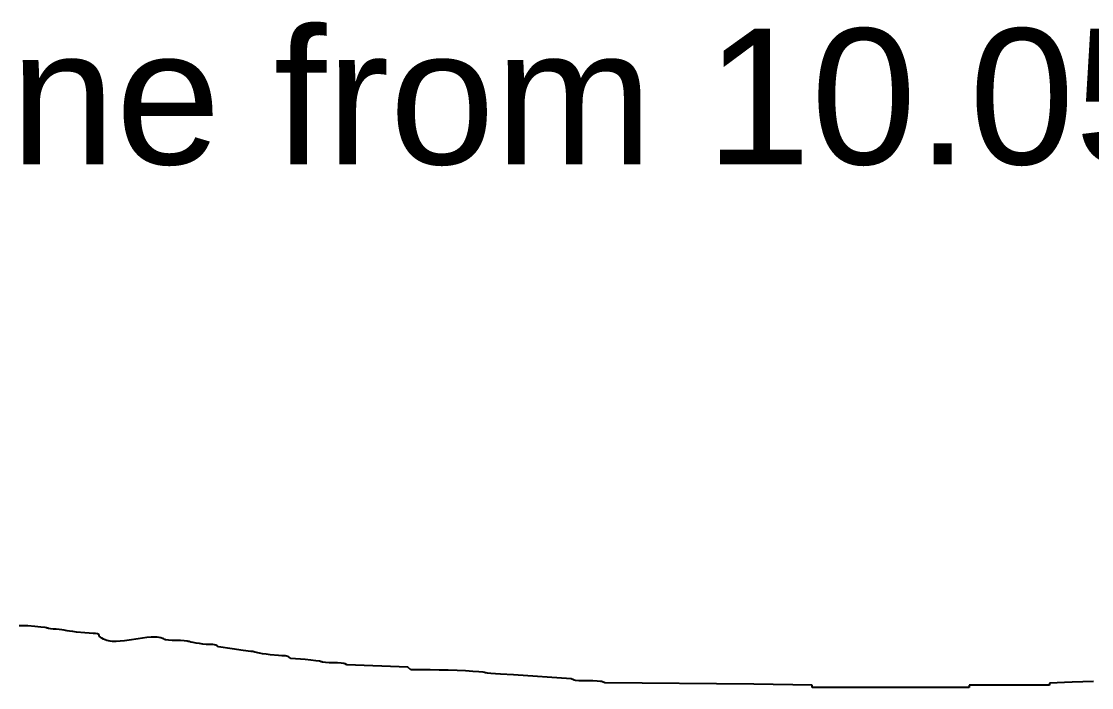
# Model space of a CAD drawing. Extents: x -20.7 to -3.4, y 4.4 to 16.8.
# Drawn here: x -16.37 to -12.048, y 14.146 to 16.837 of the extents above; entities that cross this region are included whole.
import ezdxf

# ---------------------------------------------------------------- set-up
doc = ezdxf.new("R2010")
doc.units = 0
doc.header["$MEASUREMENT"] = 0
doc.layers.get('0').update_dxf_attribs({"linetype": 'CONTINUOUS'})
doc.layers.add('LAYER_1', color=18, linetype='CONTINUOUS')
doc.styles.get("Standard").update_dxf_attribs({"font": 'arial.ttf'})

msp = doc.modelspace()

# ---------------------------------------------------------------- linework, layer by layer
at = {"layer": 'LAYER_1', "color": 7}
for p, q in [((-16.3605, 14.395), (-16.3792, 14.395)), ((-16.3433, 14.3946), (-16.3605, 14.395)), ((-16.3151, 14.3924), (-16.3433, 14.3946)), ((-16.2911, 14.3901), (-16.3151, 14.3924)), ((-16.2738, 14.3878), (-16.2911, 14.3901)), ((-16.2684, 14.3868), (-16.2738, 14.3878)), ((-16.2656, 14.3859), (-16.2684, 14.3868)), ((-16.2637, 14.3851), (-16.2656, 14.3859)), ((-16.2608, 14.3843), (-16.2637, 14.3851)), ((-16.2525, 14.3829), (-16.2608, 14.3843)), ((-16.2419, 14.3818), (-16.2525, 14.3829)), ((-16.2301, 14.3812), (-16.2419, 14.3818)), ((-16.218, 14.3807), (-16.2301, 14.3812)), ((-16.2066, 14.3796), (-16.218, 14.3807)), ((-16.1973, 14.3783), (-16.2066, 14.3796)), ((-16.1912, 14.3768), (-16.1973, 14.3783)), ((-16.1852, 14.3751), (-16.1912, 14.3768)), ((-16.1753, 14.3734), (-16.1852, 14.3751)), ((-16.1624, 14.3716), (-16.1753, 14.3734)), ((-16.1472, 14.3697), (-16.1624, 14.3716)), ((-16.1131, 14.3666), (-16.1472, 14.3697)), ((-16.0959, 14.3653), (-16.1131, 14.3666)), ((-16.0796, 14.3645), (-16.0959, 14.3653)), ((-16.0702, 14.3638), (-16.0796, 14.3645)), ((-16.0625, 14.3624), (-16.0702, 14.3638)), ((-16.0573, 14.3607), (-16.0625, 14.3624)), ((-16.0559, 14.3597), (-16.0573, 14.3607)), ((-16.0554, 14.3588), (-16.0559, 14.3597)), ((-16.0558, 14.3562), (-16.0554, 14.3588)), ((-16.0558, 14.355), (-16.0558, 14.3562)), ((-16.0554, 14.354), (-16.0558, 14.355)), ((-16.0502, 14.3492), (-16.0554, 14.354)), ((-16.0445, 14.345), (-16.0502, 14.3492)), ((-15.8633, 14.3477), (-15.8809, 14.3456)), ((-15.8461, 14.349), (-15.8633, 14.3477)), ((-15.8378, 14.3493), (-15.8461, 14.349)), ((-15.8297, 14.3492), (-15.8378, 14.3493)), ((-15.8218, 14.3487), (-15.8297, 14.3492)), ((-15.8142, 14.3478), (-15.8218, 14.3487)), ((-15.8069, 14.3464), (-15.8142, 14.3478)), ((-16.0385, 14.3415), (-16.0445, 14.345)), ((-16.0321, 14.3387), (-16.0385, 14.3415)), ((-16.0254, 14.3363), (-16.0321, 14.3387)), ((-16.0183, 14.3345), (-16.0254, 14.3363)), ((-16.011, 14.3332), (-16.0183, 14.3345)), ((-16.0033, 14.3324), (-16.011, 14.3332)), ((-15.9954, 14.3319), (-16.0033, 14.3324)), ((-15.9873, 14.3318), (-15.9954, 14.3319)), ((-15.9705, 14.3326), (-15.9873, 14.3318)), ((-15.953, 14.3345), (-15.9705, 14.3326)), ((-15.9352, 14.337), (-15.953, 14.3345)), ((-15.8989, 14.3428), (-15.9352, 14.337)), ((-15.8809, 14.3456), (-15.8989, 14.3428)), ((-15.7998, 14.3446), (-15.8069, 14.3464)), ((-15.7982, 14.3439), (-15.7998, 14.3446)), ((-15.7965, 14.3428), (-15.7982, 14.3439)), ((-15.7934, 14.3406), (-15.7965, 14.3428)), ((-15.7912, 14.3398), (-15.7934, 14.3406)), ((-15.7875, 14.339), (-15.7912, 14.3398)), ((-15.7765, 14.3376), (-15.7875, 14.339)), ((-15.7617, 14.3365), (-15.7765, 14.3376)), ((-15.7449, 14.336), (-15.7617, 14.3365)), ((-15.7278, 14.3354), (-15.7449, 14.336)), ((-15.7123, 14.3344), (-15.7278, 14.3354)), ((-15.7002, 14.3331), (-15.7123, 14.3344)), ((-15.6959, 14.3323), (-15.7002, 14.3331)), ((-15.6931, 14.3316), (-15.6959, 14.3323)), ((-15.6862, 14.3295), (-15.6931, 14.3316)), ((-15.6761, 14.3274), (-15.6862, 14.3295)), ((-15.6639, 14.3253), (-15.6761, 14.3274)), ((-15.6503, 14.3233), (-15.6639, 14.3253)), ((-15.6366, 14.3216), (-15.6503, 14.3233)), ((-15.6235, 14.3203), (-15.6366, 14.3216)), ((-15.6122, 14.3196), (-15.6235, 14.3203)), ((-15.6035, 14.3195), (-15.6122, 14.3196)), ((-15.597, 14.3194), (-15.6035, 14.3195)), ((-15.5906, 14.3186), (-15.597, 14.3194)), ((-15.5849, 14.3172), (-15.5906, 14.3186)), ((-15.5809, 14.3154), (-15.5849, 14.3172)), ((-15.5734, 14.3105), (-15.5809, 14.3154)), ((-15.5184, 14.3024), (-15.5734, 14.3105)), ((-15.4739, 14.296), (-15.5184, 14.3024)), ((-15.444, 14.2921), (-15.4739, 14.296)), ((-15.4357, 14.2909), (-15.444, 14.2921)), ((-15.4275, 14.2894), (-15.4357, 14.2909)), ((-15.4202, 14.2878), (-15.4275, 14.2894)), ((-15.4149, 14.2862), (-15.4202, 14.2878)), ((-15.4081, 14.2845), (-15.4149, 14.2862)), ((-15.3965, 14.2825), (-15.4081, 14.2845)), ((-15.3817, 14.2804), (-15.3965, 14.2825)), ((-15.3651, 14.2783), (-15.3817, 14.2804)), ((-15.332, 14.2751), (-15.3651, 14.2783)), ((-15.3183, 14.2742), (-15.332, 14.2751)), ((-15.3085, 14.274), (-15.3183, 14.2742)), ((-15.303, 14.2737), (-15.3085, 14.274)), ((-15.2976, 14.2726), (-15.303, 14.2737)), ((-15.2927, 14.2709), (-15.2976, 14.2726)), ((-15.2891, 14.2688), (-15.2927, 14.2709)), ((-15.2823, 14.2633), (-15.2891, 14.2688)), ((-15.2241, 14.2587), (-15.2823, 14.2633)), ((-15.201, 14.2565), (-15.2241, 14.2587)), ((-15.1811, 14.2542), (-15.201, 14.2565)), ((-15.1665, 14.2519), (-15.1811, 14.2542)), ((-15.1619, 14.2509), (-15.1665, 14.2519)), ((-15.1594, 14.25), (-15.1619, 14.2509)), ((-15.1572, 14.2492), (-15.1594, 14.25)), ((-15.1536, 14.2485), (-15.1572, 14.2492)), ((-15.1425, 14.2472), (-15.1536, 14.2485)), ((-15.1277, 14.2462), (-15.1425, 14.2472)), ((-15.1109, 14.2458), (-15.1277, 14.2462)), ((-15.094, 14.2454), (-15.1109, 14.2458)), ((-15.0792, 14.2444), (-15.094, 14.2454)), ((-15.068, 14.243), (-15.0792, 14.2444)), ((-15.0642, 14.2422), (-15.068, 14.243)), ((-15.062, 14.2413), (-15.0642, 14.2422)), ((-15.0552, 14.237), (-15.062, 14.2413)), ((-14.81, 14.228), (-15.0552, 14.237)), ((-14.7968, 14.2175), (-14.81, 14.228)), ((-14.7193, 14.2171), (-14.7968, 14.2175)), ((-14.6828, 14.2166), (-14.7193, 14.2171)), ((-14.646, 14.2158), (-14.6828, 14.2166)), ((-14.6102, 14.2145), (-14.646, 14.2158)), ((-14.5768, 14.213), (-14.6102, 14.2145)), ((-14.5474, 14.2113), (-14.5768, 14.213)), ((-14.5232, 14.2094), (-14.5474, 14.2113)), ((-14.5057, 14.2075), (-14.5232, 14.2094)), ((-14.4999, 14.2065), (-14.5057, 14.2075)), ((-14.4963, 14.2055), (-14.4999, 14.2065)), ((-14.4933, 14.2047), (-14.4963, 14.2055)), ((-14.4884, 14.2039), (-14.4933, 14.2047)), ((-14.4742, 14.2022), (-14.4884, 14.2039)), ((-14.4557, 14.2006), (-14.4742, 14.2022)), ((-14.4348, 14.1994), (-14.4557, 14.2006)), ((-14.3831, 14.1971), (-14.4348, 14.1994)), ((-14.1502, 14.1806), (-14.3831, 14.1971)), ((-14.1405, 14.1764), (-14.1502, 14.1806)), ((-14.1375, 14.1756), (-14.1405, 14.1764)), ((-14.1329, 14.1748), (-14.1375, 14.1756)), ((-14.1194, 14.1736), (-14.1329, 14.1748)), ((-14.1019, 14.1729), (-14.1194, 14.1736)), ((-14.0823, 14.1727), (-14.1019, 14.1729)), ((-14.0626, 14.1726), (-14.0823, 14.1727)), ((-14.0451, 14.1719), (-14.0626, 14.1726)), ((-14.0316, 14.1707), (-14.0451, 14.1719)), ((-14.027, 14.17), (-14.0316, 14.1707)), ((-14.024, 14.1691), (-14.027, 14.17)), ((-14.0143, 14.165), (-14.024, 14.1691)), ((-13.4127, 14.1599), (-14.0143, 14.165)), ((-13.1766, 14.1554), (-13.4127, 14.1599)), ((-13.1766, 14.1456), (-13.1766, 14.1554)), ((-12.5426, 14.1456), (-13.1766, 14.1456)), ((-12.2191, 14.1551), (-12.5426, 14.1555)), ((-12.5426, 14.1555), (-12.5426, 14.1456)), ((-12.1269, 14.1671), (-12.2191, 14.164)), ((-12.2191, 14.164), (-12.2191, 14.1551)), ((-12.0409, 14.1705), (-12.1269, 14.1671))]:
    msp.add_line(p, q, dxfattribs=at)

# ---------------------------------------------------------------- texts
msp.add_text('TASK: polyline from 10.052 LINE entities', height=0.548124).set_placement((-20.5856, 16.2599))

doc.saveas('drawing.dxf')
